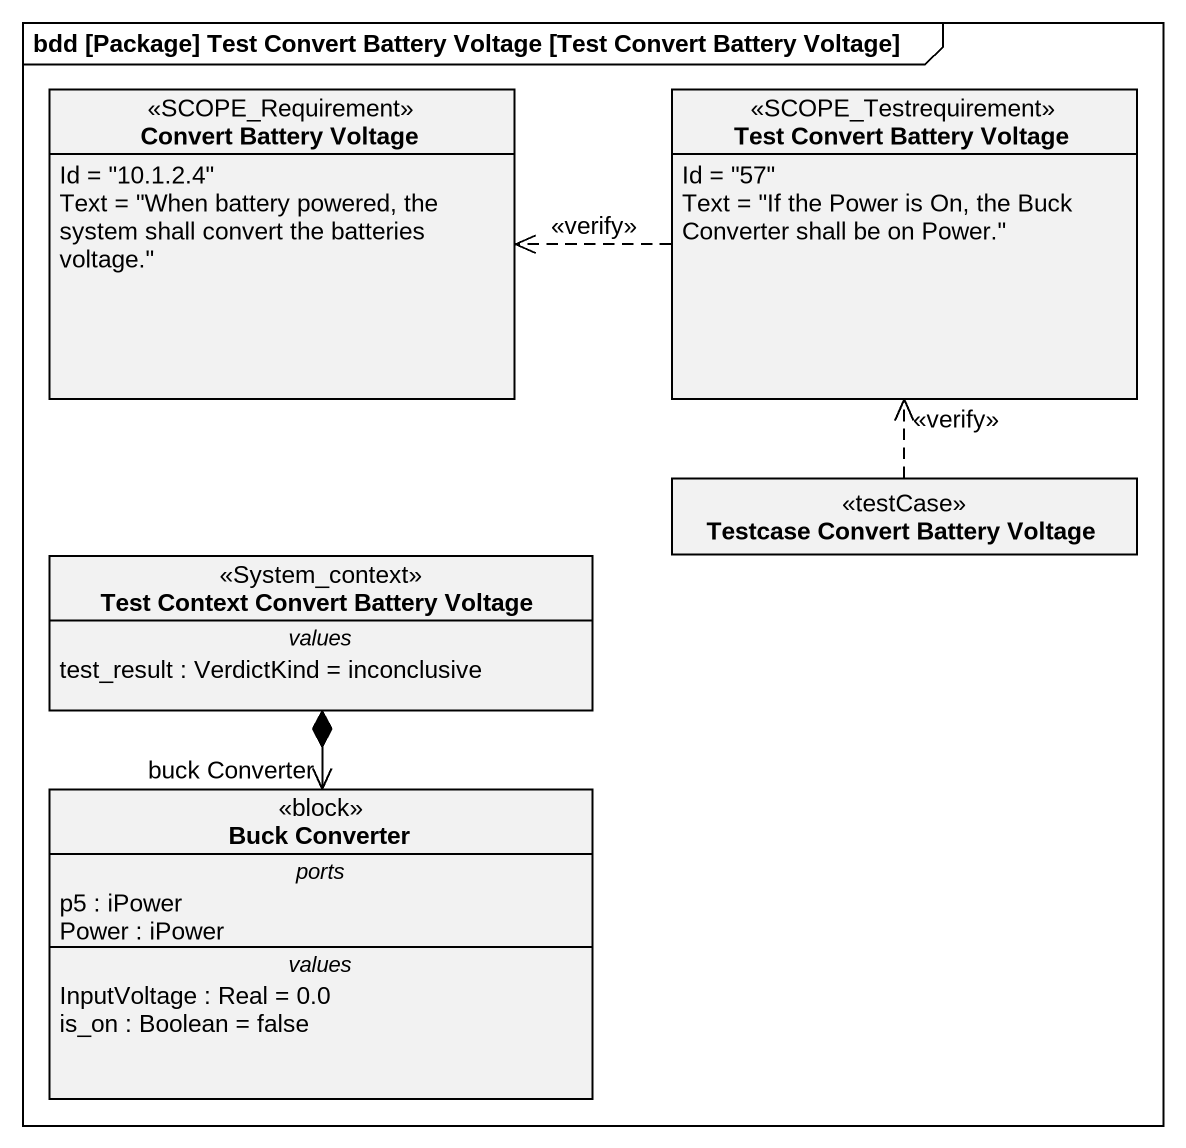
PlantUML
@startuml
mainframe bdd [Package] Test Convert Battery Voltage [Test Convert Battery Voltage]
hide circle
hide empty members
class "Convert Battery Voltage" as Convert_Battery_Voltage <<SCOPE_Requirement>> {
  Id = "10.1.2.4"
  Text = "When battery powered, the system shall convert the batteries voltage."
}
class "Test Convert Battery Voltage" as Test_Convert_Battery_Voltage <<SCOPE_Testrequirement>> {
  Id = "57"
  Text = "If the Power is On, the Buck Converter shall be on Power."
}
class "Testcase Convert Battery Voltage" as Testcase_Convert_Battery <<testCase>>
class "Test Context Convert Battery Voltage" as Test_Context_Convert <<System_context>> {
  -- values --
  test_result : VerdictKind = inconclusive
}
class "Buck Converter" as Buck_Converter <<block>> {
  -- ports --
  p5 : iPower
  Power : iPower
  -- values --
  InputVoltage : Real = 0.0
  is_on : Boolean = false
}
Test_Convert_Battery_Voltage .left.> Convert_Battery_Voltage : <<verify>>
Testcase_Convert_Battery .up.> Test_Convert_Battery_Voltage : <<verify>>
Test_Context_Convert *--> "buck Converter" Buck_Converter
@enduml
